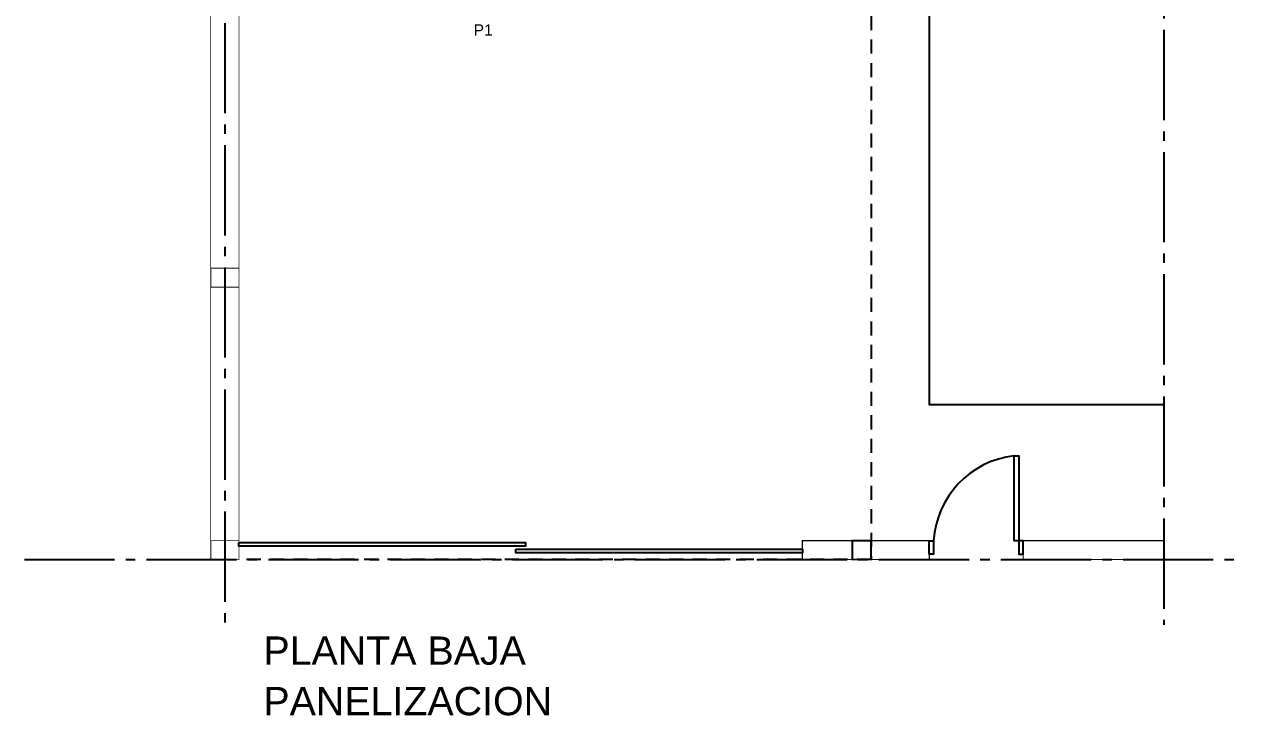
# Model space of a CAD drawing. Header units: millimetres. Extents: x -13913 to 5993, y 1496 to 3225.
# Drawn here: x 2989.36 to 3002.32, y 1610.86 to 1618.22 of the extents above; entities that cross this region are included whole.
import ezdxf

# ---------------------------------------------------------------- set-up
doc = ezdxf.new("R2010")
doc.units = ezdxf.units.MM
for name, pattern in [('ACAD_ISO04W100', [30, 24, -3, 0, -3]), ('CONTINUA', [200, 100, 100]), ('DASHED', [0.75, 0.5, -0.25])]:
    doc.linetypes.add(name, pattern=pattern)
for name, color, linetype in [('EJES', 8, 'Continuous'), ('P0- COLUMNAS HºAº', 7, 'Continuous'), ('P0-CARPINTERIAS', 7, 'Continuous'), ('P0-MAMPOSTERIA LADRILLO', 7, 'Continuous'), ('P0-PROYECCION', 7, 'Continuous'), ('P0-SOLADOS', 7, 'Continuous'), ('P0-TEXTOS', 7, 'Continuous'), ('P1-MUROS', 7, 'Continuous')]:
    doc.layers.add(name, color=color, linetype=linetype)
doc.styles.add('Arial02.5', font='arial.ttf', dxfattribs={"width": 0.8, "height": 0.025})

msp = doc.modelspace()

# ---------------------------------------------------------------- linework, layer by layer
at = {"layer": 'EJES', "color": 18, "linetype": 'ACAD_ISO04W100', "ltscale": 0.04, "true_color": 0x000000}
for points in [[(2991.493, 1644.232), (2991.493, 1611.828)], [(3001.493, 1644.159), (3001.493, 1611.828)], [(2989.358, 1612.522), (3002.321, 1612.522)]]:
    msp.add_lwpolyline(points, dxfattribs=at)
at = {"layer": 'P0- COLUMNAS HºAº'}
for points, const_width in [([(2991.643, 1615.623), (2991.643, 1615.421), (2991.344, 1615.421), (2991.344, 1615.623)], 0.008), ([(2991.643, 1612.724), (2991.643, 1612.522), (2991.344, 1612.522), (2991.344, 1612.724)], 0.008), ([(2998.175, 1612.722), (2998.375, 1612.722), (2998.375, 1612.522), (2998.175, 1612.522)], 0.02)]:
    msp.add_lwpolyline(points, close=True, dxfattribs=dict(at, const_width=const_width))
at = {"layer": 'P0-CARPINTERIAS', "linetype": 'CONTINUA'}
msp.add_lwpolyline([(2999.9, 1613.627), (2999.947, 1613.627), (2999.947, 1612.58), (2999.994, 1612.58), (2999.994, 1612.722), (2999.9, 1612.722), (2999.9, 1613.627, 0.363555), (2999.041, 1612.722), (2999.041, 1612.58), (2998.994, 1612.58), (2998.994, 1612.722), (2999.041, 1612.722)], format="xyb", dxfattribs=at)
for points in [[(2991.643, 1612.704), (2994.643, 1612.704), (2994.693, 1612.704), (2994.693, 1612.664), (2991.643, 1612.664)], [(2994.593, 1612.633), (2997.593, 1612.633), (2997.643, 1612.633), (2997.643, 1612.593), (2994.593, 1612.593)]]:
    msp.add_lwpolyline(points, close=True, dxfattribs=at)
at = {"layer": 'P0-MAMPOSTERIA LADRILLO'}
for points, const_width in [([(2991.643, 1618.522), (2991.343, 1618.522), (2991.343, 1612.522), (2991.643, 1612.522)], 0.008), ([(2998.177, 1612.722), (2997.643, 1612.722), (2997.643, 1612.522), (2998.177, 1612.522)], 0.013), ([(2998.994, 1612.722), (2998.377, 1612.722), (2998.377, 1612.522), (2998.994, 1612.522)], 0.013)]:
    msp.add_lwpolyline(points, close=True, dxfattribs=dict(at, const_width=const_width))
at = {"layer": 'P0-MAMPOSTERIA LADRILLO', "const_width": 0.013}
msp.add_lwpolyline([(3001.493, 1612.522), (2999.994, 1612.522), (2999.994, 1612.722), (3001.493, 1612.722), (3001.493, 1612.522)], dxfattribs=at)
at = {"layer": 'P0-PROYECCION', "linetype": 'DASHED', "ltscale": 0.3}
msp.add_lwpolyline([(2998.375, 1620.307), (2998.375, 1612.522), (2998.375, 1612.522), (2991.643, 1612.522)], dxfattribs=at)
at = {"layer": 'P0-SOLADOS'}
msp.add_lwpolyline([(2991.493, 1631.033), (2991.493, 1631.211), (2998.994, 1631.211), (2998.994, 1614.172), (3001.493, 1614.172)], dxfattribs=at)

# ---------------------------------------------------------------- texts
at = {"layer": 'P0-TEXTOS', "style": 'Arial02.5'}
msp.add_text('P1', height=0.12, dxfattribs=at).set_placement((2994.142, 1618.098))
at = {"layer": 'P1-MUROS', "style": 'Arial02.5'}
for s, p in [('PLANTA BAJA', (2991.904, 1611.403)), ('PANELIZACION', (2991.904, 1610.865))]:
    msp.add_text(s, height=0.3, dxfattribs=at).set_placement(p)

doc.saveas('drawing.dxf')
